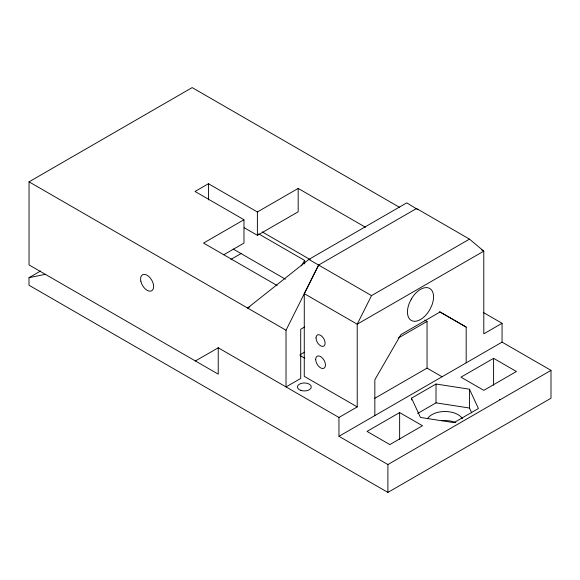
<?xml version="1.0" encoding="UTF-8"?>
<svg xmlns="http://www.w3.org/2000/svg" width="580" height="580" viewBox="0 0 580 580"><rect width="100%" height="100%" fill="white"/><g stroke="black" fill="none" stroke-linecap="round" stroke-linejoin="round"><path stroke-width="0.87" d="M40.6 270.998L29 277.697L29 285.23L387.897 492.405L551 398.228L551 370.373L502.062 342.127L338.959 436.305L338.952 417.47L218.232 347.797L218.232 374.158L29.044 264.922L29.044 181.83L192.161 87.594L399.743 207.451M469.503 239.134L416.512 208.51L318.63 265.067L304.282 293.654L304.261 376.348L357.229 406.913L357.215 324.198L371.534 295.604L469.503 239.134L483.785 251.155L483.8 333.833L502.062 323.292L502.062 342.127M387.897 492.405L387.897 464.544L551 370.373M411.532 399.953L411.532 398.163L436.015 384.025L469.466 389.195L478.427 408.509L453.944 422.646L420.493 417.47L411.532 398.163M374.738 398.315L427.047 368.111L427.047 321.429L424.741 320.095M417.651 413.46L436.015 402.853L436.015 384.025M471.707 412.858L469.466 408.03L469.466 389.195M493.587 385.265L493.587 358.324L516.425 371.504L483.8 390.347L460.962 377.159L493.587 358.324M304.609 327.019L300.701 329.281L300.715 378.45L286.02 386.94L286.02 330.23L318.63 265.067M301.498 265.836L304.645 260.442L258.571 233.841M417.868 209.655L406.725 202.862L308.85 259.419L247.588 308.038L249.922 306.689M365.487 227.258L298.178 188.427L298.178 211.787L257.397 235.335L257.382 211.975L208.445 183.722L195.025 191.465L243.97 219.726L243.984 243.085L223.771 254.758M243.97 219.726L203.551 243.078L277.138 285.541M257.382 211.975L298.178 188.427M230.912 259.405L241.026 253.561M195.402 360.977L218.45 347.666M299.911 354.844L304.601 352.14M398.155 338.104L427.047 321.429M338.952 417.47L357.229 406.913M399.635 412.568L367.017 431.397L389.854 444.584L422.479 425.742L399.635 412.568L399.642 439.51M29 277.697L45.312 274.311M436.015 402.853L469.466 408.03M481.451 249.806L483.785 251.155L357.215 324.198L304.282 293.654M483.249 312.431L502.062 323.292M466.182 362.848L466.175 327.091L439.51 311.692M262.262 231.913L310.177 259.608M308.85 259.419L371.534 295.604M244.187 227.715L257.397 235.335M499.416 399.345L500.12 399.75M233.204 249.045L285.375 279.176M427.047 368.111L441.916 376.703M29.044 181.83L286.02 330.23M300.114 355.525L304.797 358.237M338.959 436.305L387.897 464.544M466.175 327.091L440.082 311.982L400.932 334.58L374.839 379.784L374.839 415.577M304.645 260.442L304.652 263.929M208.445 183.722L208.445 199.897M427.503 418.745A18.451 10.65 0 0 1 444.976 411.517A18.451 10.65 0 0 1 462.456 418.745M441.772 420.703A18.451 10.65 0 0 1 455.829 422.574M411.278 299.113L409.204 303.434A18.451 10.657 -60 0 0 412.568 320.986A18.451 10.657 -60 0 0 429.736 309.771L431.81 305.45A18.451 10.657 -60 0 0 428.446 287.905A18.451 10.657 -60 0 0 411.278 299.113M315.687 359.68A6.924 3.995 60 0 0 323.227 368.496A6.924 3.995 60 0 0 322.806 358.476A6.924 3.995 60 0 0 315.687 359.68M300.911 390.42A6.924 3.995 0 0 0 311.293 386.962A6.924 3.995 0 0 0 300.911 383.503A6.924 3.995 0 0 0 300.911 390.42M316.006 337.915A6.46 3.726 60 0 0 322.857 346.441A6.46 3.726 60 0 0 322.857 337.306A6.46 3.726 60 0 0 316.006 337.915M140.809 281.09A9.229 5.329 60 0 0 151.721 290.769A9.229 5.329 60 0 0 148.799 276.479A9.229 5.329 60 0 0 140.809 281.09"/></g></svg>
